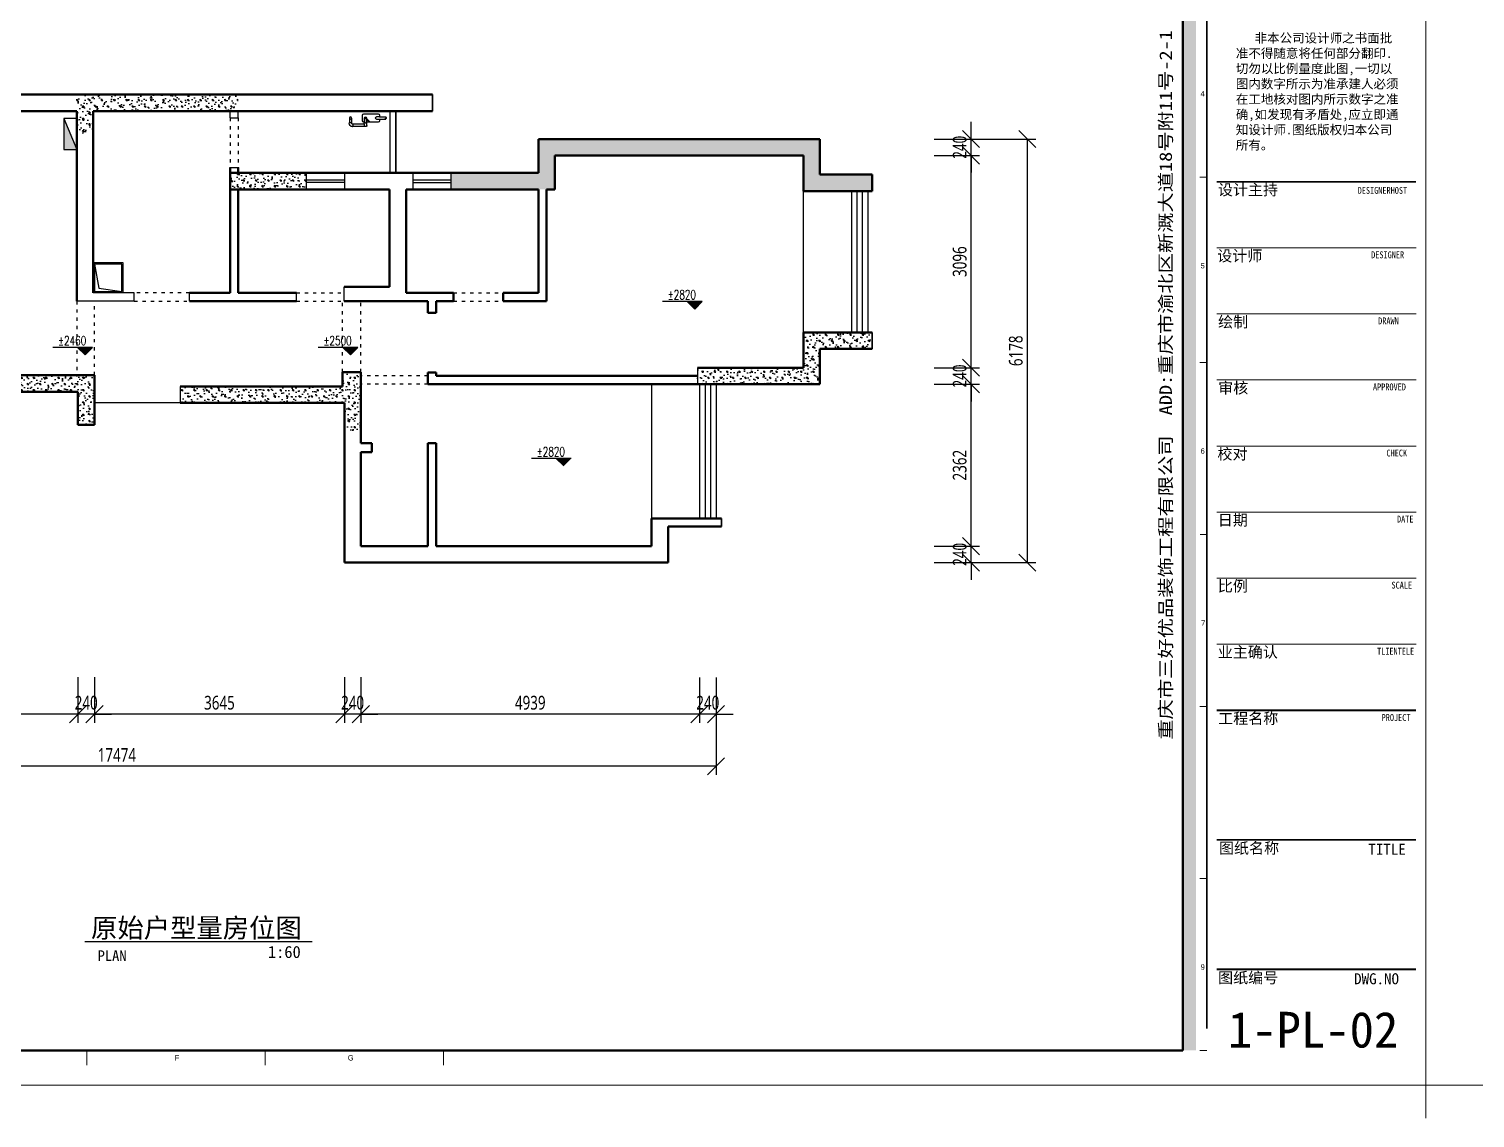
# Model space of a CAD drawing. Header units: millimetres. Extents: x 404985 to 540841, y 1898 to 26709.
# Drawn here: x 418818 to 439906, y 1898 to 17785 of the extents above; entities that cross this region are included whole.
import ezdxf
from ezdxf.enums import TextEntityAlignment as Align

# ---------------------------------------------------------------- set-up
doc = ezdxf.new("R2010")
doc.units = ezdxf.units.MM
doc.linetypes.add('ACAD_ISO03W100', pattern=[30, 12, -18])
for name, color, linetype, lineweight in [('TK', 51, 'Continuous', 18), ('原始结构', 7, 'Continuous', 50), ('电气', 18, 'Continuous', 9)]:
    doc.layers.add(name, color=color, linetype=linetype, lineweight=lineweight)
for name, color, linetype in [('wall', 1, 'Continuous'), ('出风排气', 61, 'Continuous'), ('填充图块', 7, 'Continuous'), ('建筑窗户', 4, 'Continuous'), ('标注标高', 115, 'Continuous'), ('标注说明', 50, 'Continuous'), ('水路布置', 255, 'Continuous'), ('燃气气表', 2, 'Continuous'), ('顶面圈梁', 250, 'Continuous')]:
    doc.layers.add(name, color=color, linetype=linetype)
doc.styles.add('DIM_FONT', font='SIMPLEX.shx', dxfattribs={"width": 0.8})
doc.styles.add('GridRef', font='au101s01.shx', dxfattribs={"width": 0.9, "height": 2.5})
doc.styles.add('HB50Large', font='ARCHSTYL.SHX', dxfattribs={"width": 0.8, "height": 4.5})
doc.styles.add('IS-Title-CN_b', font='simhei.ttf')
doc.styles.add('TT', font='', dxfattribs={"width": 0.8})
doc.styles.add('仿宋体', font='msyh.ttf', dxfattribs={"width": 0.75})
doc.styles.add('注解-01', font='', dxfattribs={"width": 0.8, "height": 3.5})
doc.styles.get('TT').set_extended_font_data('SimSun')
doc.styles.get('注解-01').set_extended_font_data('SimSun')
doc.dimstyles.new('大标注', dxfattribs={"dimscale": 100, "dimtxt": 2, "dimasz": 2.5, "dimexe": 1.25, "dimexo": 0.625, "dimtad": 1, "dimdec": 0, "dimtxsty": '仿宋体', "dimblk": 'OBLIQUE', "dimcen": 2.5, "dimclrd": 256, "dimclre": 256, "dimclrt": 256, "dimadec": 0, "dimazin": 0, "dimtfac": 1, "dimtdec": 0, "dimtix": 1, "dimtmove": 0, "dimatfit": 3, "dimldrblk": 'DOT', "dimfxl": 1, "dimarcsym": 0})
pattern_1 = [(67, (-33823.18, 1.73), (-102.840264, -86.710143), [0, -145]), (153, (-33823.18, 1.73), (70.245338, -126.458474), [0, -194]), (74, (-33803.18, 0), (-129.956868, -87.5714), [0, -246]), (286, (-33803.18, 0), (149.1821, -82.058653), [0, -162.4]), (114, (-33623.18, 5.2), (-177.421538, 52.363195), [0, -130]), (90, (-33723.18, 0), (-180, 1e-14), [20, -160]), (135, (-33703.18, 0), (-179.99969, -179.99969), [28.284, -226.274]), (180, (-33623.18, 100), (-2e-14, -180), [20, -160]), (135, (-33623.18, 260), (-179.99969, -179.99969), [28.284, -226.274]), (270, (-33623.18, 100), (180, -3e-14), [20, -160]), (135, (-33703.18, 180), (-179.99969, -179.99969), [28.284, -226.274]), (0, (-33723.18, 0), (0, 180), [20, -160]), (135, (-33623.18, 80), (-179.99969, -179.99969), [28.284, -226.274])]

# ---------------------------------------------------------------- blocks, each defined once
blk = doc.blocks.new('regggg')
at = {"layer": 'TK', "color": 45, "ltscale": 3}
for p, q in [((188636, 5809), (188636, -13222)), ((188636, 5809), (188636, -13222)), ((214504, 5809), (214504, -13222)), ((214504, 5809), (214504, -13222)), ((214504, 5809), (214504, -13222)), ((212164, -3486), (214393, -3486)), ((212164, -3486), (214393, -3486)), ((212164, -4225), (214393, -4225)), ((212164, -4225), (214393, -4225)), ((212164, -4964), (214393, -4964)), ((212164, -4964), (214393, -4964)), ((214504, -5388), (214504, -13001)), ((212164, -5703), (214393, -5703)), ((212164, -5703), (214393, -5703)), ((212164, -6442), (214393, -6442)), ((212164, -7181), (214393, -7181)), ((212164, -7920), (214393, -7920)), ((214874, -12853), (188267, -12853)), ((214504, -12853), (214356, -12853))]:
    blk.add_line(p, q, dxfattribs=at)
at = {"layer": 'TK', "color": 45}
for p, q in [((211974, -2693), (212052, -2693)), ((211975, -4767), (212053, -4767)), ((211980, -6691), (212057, -6691)), ((211976, -8616), (212054, -8616)), ((211975, -10540), (212053, -10540)), ((199527, -12631), (199527, -12465)), ((201520, -12631), (201520, -12465)), ((203513, -12631), (203513, -12465)), ((211974, -12465), (212052, -12465))]:
    blk.add_line(p, q, dxfattribs=at)
at = {"layer": 'TK', "color": 45, "ltscale": 3}
for points in [[(188636, 5809), (188636, -13222)], [(214504, 5809), (214504, -13222)], [(214504, -5388), (214504, -13001)]]:
    blk.add_lwpolyline(points, dxfattribs=at)
at = {"layer": 'TK', "color": 45}
for points, const_width in [([(211486, 5005), (189560, 5005), (189560, -12465), (211486, -12465)], 21.8), ([(212053, -12220), (212053, 4700)], 21.8), ([(212164, -2747), (214393, -2747)], 21.6), ([(212164, -8659), (214393, -8659)], 21.6), ([(212164, -10109), (214393, -10109)], 21.6), ([(212164, -11559), (214393, -11559)], 21.6)]:
    blk.add_lwpolyline(points, dxfattribs=dict(at, const_width=const_width))
blk.add_solid([(211785, 5072), (211785, -12465), (211930, 5072), (211930, -12465)], dxfattribs=at)
at = {"color": 45, "insert": (212288, -12033), "char_height": 400.3, "width": 1289.3, "attachment_point": 1, "style": 'IS-Title-CN_b'}
blk.add_mtext('1-PL-02', dxfattribs=at)
at = {"layer": 'TK', "color": 45, "style": 'GridRef', "width": 0.9}
for s, p in [('4', (212006, -1761)), ('5', (212007, -3685)), ('6', (212007, -5759)), ('7', (212012, -7684)), ('9', (212007, -11532)), ('F', (200534, -12548)), ('G', (202477, -12548))]:
    blk.add_text(s, height=61, dxfattribs=at).set_placement(p, align=Align.MIDDLE_CENTER)
at = {"layer": 'TK', "color": 45, "insert": (211523, -8990), "char_height": 138.65, "width": 16227.25, "attachment_point": 1, "rotation": 90, "style": 'HB50Large'}
blk.add_mtext('{\\fSimSun|b0|i0|c134|p2;\\Q1;\\W1.2;重庆市三好优品装饰工程有限公司  ADD:重庆市渝北区新溉大道18号附11号-2-1   TEL:023-63025470}', dxfattribs=at)
at = {"layer": 'TK', "color": 45, "attachment_point": 1}
for s, insert, char_height, width, style in [('{\\fFangSong_GB2312|b0|i0|c134|p49;   非本公司设计师之书面批准不得随意将任何部分翻印.切勿以比例量度此图,一切以图内数字所示为准承建人必须在工地核对图内所示数字之准确,如发现有矛盾处,应立即通知设计师.图纸版权归本公司所有。}', (212377, -1086), 102.65, 1852.52, 'IS-Title-CN_b'), ('{\\fFangSong_GB2312|b0|i0|c134|p49;设计主持}', (212177, -2774), 123.18, 1289.3, 'IS-Title-CN_b'), ('{\\fFangSong_GB2312|b0|i0|c134|p49;DESIGNERHOST}', (213740, -2804), 76.99, 1289.3, '注解-01'), ('{\\fFangSong_GB2312|b0|i0|c134|p49;设计师}', (212169, -3513), 123.18, 1289.3, 'IS-Title-CN_b'), ('{\\fFangSong_GB2312|b0|i0|c134|p49;DESIGNER}', (213891, -3525), 76.99, 1289.3, '注解-01'), ('{\\fFangSong_GB2312|b0|i0|c134|p49;绘制}', (212179, -4252), 123.18, 1289.3, 'IS-Title-CN_b'), ('{\\fFangSong_GB2312|b0|i0|c134|p49;DRAWN}', (213969, -4264), 76.99, 1289.3, '注解-01'), ('{\\fFangSong_GB2312|b0|i0|c134|p49;审核}', (212180, -4991), 123.18, 1289.3, 'IS-Title-CN_b'), ('{\\fFangSong_GB2312|b0|i0|c134|p49;APPROVED}', (213911, -5003), 76.99, 1289.3, '注解-01'), ('{\\fFangSong_GB2312|b0|i0|c134|p49;校对}', (212172, -5730), 123.18, 1289.3, 'IS-Title-CN_b'), ('{\\fFangSong_GB2312|b0|i0|c134|p49;CHECK}', (214062, -5743), 76.99, 1289.3, '注解-01'), ('{\\fFangSong_GB2312|b0|i0|c134|p49;日期}', (212176, -6469), 123.18, 1289.3, 'IS-Title-CN_b'), ('{\\fFangSong_GB2312|b0|i0|c134|p49;DATE}', (214180, -6482), 76.99, 1289.3, '注解-01'), ('{\\fFangSong_GB2312|b0|i0|c134|p49;比例}', (212176, -7208), 123.18, 1289.3, 'IS-Title-CN_b'), ('{\\fFangSong_GB2312|b0|i0|c134|p49;SCALE}', (214118, -7221), 76.99, 1289.3, '注解-01'), ('{\\fFangSong_GB2312|b0|i0|c134|p49;业主确认}', (212175, -7947), 123.18, 1289.3, 'IS-Title-CN_b'), ('{\\fFangSong_GB2312|b0|i0|c134|p49;TLIENTELE}', (213957, -7960), 76.99, 1289.3, '注解-01'), ('{\\fFangSong_GB2312|b0|i0|c134|p49;工程名称}', (212180, -8689), 123.18, 1289.3, 'IS-Title-CN_b'), ('{\\fFangSong_GB2312|b0|i0|c134|p49;PROJECT}', (214008, -8702), 76.99, 1289.3, '注解-01'), ('{\\fFangSong_GB2312|b0|i0|c134|p49;图纸名称}', (212189, -10140), 123.18, 1289.3, 'IS-Title-CN_b'), ('{\\fFangSong_GB2312|b0|i0|c134|p49;TITLE}', (213859, -10152), 123.18, 1289.3, 'IS-Title-CN_b'), ('{\\fFangSong_GB2312|b0|i0|c134|p49;图纸编号}', (212179, -11590), 123.18, 1289.3, 'IS-Title-CN_b'), ('{\\fFangSong_GB2312|b0|i0|c134|p49;DWG.NO}', (213700, -11602), 123.18, 1289.3, 'IS-Title-CN_b')]:
    blk.add_mtext(s, dxfattribs=dict(at, insert=insert, char_height=char_height, width=width, style=style))
blk = doc.blocks.new('gh')
at = {"layer": 'wall'}
blk.add_hatch(color=250, dxfattribs=at).paths.add_polyline_path([(164817, 67983), (164817, 68175), (164362, 68175)])
at = {"layer": 'wall', "color": 250}
blk.add_line((164362, 68175), (164817, 67983), dxfattribs=at)
blk.add_lwpolyline([(164362, 68175), (164817, 68175), (164817, 67983), (164362, 67983)], close=True, dxfattribs=at)
blk = doc.blocks.new('A$C731266F8')
at = {"layer": '燃气气表'}
for p, q in [((98, 141), (5, 141)), ((98, 111), (5, 111)), ((98, 169), (98, 141)), ((98, 141), (141, 141)), ((98, 111), (98, 83)), ((141, 111), (98, 111)), ((325, 187), (116, 187)), ((116, 65), (285, 65)), ((296, 130), (242, 76)), ((250, 68), (242, 76)), ((304, 122), (250, 68)), ((280, 19), (280, 56)), ((318, 56), (280, 56)), ((285, 126), (285, 119)), ((285, 65), (285, 103)), ((285, 65), (285, 56)), ((310, 4), (483, 4)), ((315, 65), (315, 126)), ((315, 65), (315, 56)), ((315, 65), (325, 65)), ((318, 34), (318, 56)), ((318, 34), (318, 19)), ((318, 34), (483, 34)), ((343, 83), (343, 169)), ((489, 38), (483, 38)), ((483, 38), (483, 34)), ((483, 34), (483, 4)), ((483, 4), (483, 0)), ((502, 56), (505, 56)), ((502, 50), (502, 56)), ((505, 126), (505, 56)), ((505, 56), (536, 56)), ((536, 126), (536, 56)), ((536, 56), (539, 56)), ((539, 50), (539, 56)), ((489, 0), (483, 0))]:
    blk.add_line(p, q, dxfattribs=at)
blk.add_circle((520, 126), 15.3, dxfattribs=at)
for centre, radius, start, end in [((21, 126), 22.1, 159.7639, 223.7712), ((9, 134), 8.52, 115.9927, 244.0073), ((1, 118), 8.52, 295.9927, 64.0073), ((116, 169), 18.4, 90, 180), ((116, 83), 18.4, 180, 270), ((141, 126), 15.3, 270, 90), ((299, 19), 19, 180, 306.2493), ((300, 126), 15.3, 0, 180), ((300, 126), 5.83, 315, 135), ((299, 19), 19, 306.2493, 0), ((325, 169), 18.4, 0, 90), ((325, 83), 18.4, 270, 0), ((489, 50), 50.2, 270, 0), ((489, 50), 12.2, 270, 0)]:
    blk.add_arc(centre, radius, start, end, dxfattribs=at)
blk = doc.blocks.new('_Oblique')
at = {"color": 0, "linetype": 'ByBlock', "lineweight": -2}
blk.add_line((-0.5, -0.5), (0.5, 0.5), dxfattribs=at)
blk = doc.blocks.new('*D114')
at = {"layer": 'Defpoints', "color": 0, "transparency": 16777216}
for p in [(428597, 8390), (428837, 8390), (428597, 7790)]:
    blk.add_point(p, dxfattribs=at)
at = {"layer": '标注标高', "lineweight": -2, "transparency": 16777216}
for p, q in [((428597, 8327), (428597, 7665)), ((428837, 8327), (428837, 7665)), ((428597, 7790), (428347, 7790)), ((428837, 7790), (428597, 7790)), ((428837, 7790), (429087, 7790))]:
    blk.add_line(p, q, dxfattribs=at)
at = {"layer": '标注标高', "lineweight": -2, "transparency": 16777216, "xscale": 250, "yscale": 250, "zscale": 250}
blk.add_blockref('_Oblique', (428597, 7790), dxfattribs=at)
at = {"layer": '标注标高', "lineweight": -2, "transparency": 16777216, "xscale": 250, "yscale": 250, "zscale": 250, "rotation": 180}
blk.add_blockref('_Oblique', (428837, 7790), dxfattribs=at)
at = {"layer": '标注标高', "transparency": 16777216, "insert": (428717, 7956), "char_height": 200, "attachment_point": 5, "style": '仿宋体'}
blk.add_mtext('240', dxfattribs=at)
blk = doc.blocks.new('_Dot')
at = {"color": 0, "linetype": 'ByBlock', "lineweight": -2}
blk.add_line((-0.5, 0), (-1, 0), dxfattribs=at)
at = {"color": 0, "linetype": 'ByBlock', "const_width": 0.5}
blk.add_lwpolyline([(-0.25, 0, 1), (0.25, 0, 1)], format="xyb", close=True, dxfattribs=at)
blk = doc.blocks.new('*D115')
at = {"layer": 'Defpoints', "color": 0, "transparency": 16777216}
for p in [(423658, 8390), (428597, 8390), (423658, 7790)]:
    blk.add_point(p, dxfattribs=at)
at = {"layer": '标注标高', "lineweight": -2, "transparency": 16777216}
for p, q in [((423658, 8327), (423658, 7665)), ((428597, 8327), (428597, 7665)), ((428597, 7790), (423658, 7790))]:
    blk.add_line(p, q, dxfattribs=at)
at = {"layer": '标注标高', "lineweight": -2, "transparency": 16777216, "xscale": 250, "yscale": 250, "zscale": 250, "rotation": 180}
blk.add_blockref('_Oblique', (423658, 7790), dxfattribs=at)
at = {"layer": '标注标高', "lineweight": -2, "transparency": 16777216, "xscale": 250, "yscale": 250, "zscale": 250}
blk.add_blockref('_Oblique', (428597, 7790), dxfattribs=at)
at = {"layer": '标注标高', "transparency": 16777216, "insert": (426128, 7956), "char_height": 200, "attachment_point": 5, "style": '仿宋体'}
blk.add_mtext('4939', dxfattribs=at)
blk = doc.blocks.new('*D116')
at = {"layer": 'Defpoints', "color": 0, "transparency": 16777216}
for p in [(423418, 8390), (423658, 8390), (423418, 7790)]:
    blk.add_point(p, dxfattribs=at)
at = {"layer": '标注标高', "lineweight": -2, "transparency": 16777216}
for p, q in [((423418, 8328), (423418, 7665)), ((423658, 8328), (423658, 7665)), ((423418, 7790), (423168, 7790)), ((423658, 7790), (423418, 7790)), ((423658, 7790), (423908, 7790))]:
    blk.add_line(p, q, dxfattribs=at)
at = {"layer": '标注标高', "lineweight": -2, "transparency": 16777216, "xscale": 250, "yscale": 250, "zscale": 250}
blk.add_blockref('_Oblique', (423418, 7790), dxfattribs=at)
at = {"layer": '标注标高', "lineweight": -2, "transparency": 16777216, "xscale": 250, "yscale": 250, "zscale": 250, "rotation": 180}
blk.add_blockref('_Oblique', (423658, 7790), dxfattribs=at)
at = {"layer": '标注标高', "transparency": 16777216, "insert": (423538, 7956), "char_height": 200, "attachment_point": 5, "style": '仿宋体'}
blk.add_mtext('240', dxfattribs=at)
blk = doc.blocks.new('*D117')
at = {"layer": 'Defpoints', "color": 0, "transparency": 16777216}
for p in [(419773, 8390), (423418, 8390), (419773, 7790)]:
    blk.add_point(p, dxfattribs=at)
at = {"layer": '标注标高', "lineweight": -2, "transparency": 16777216}
for p, q in [((419773, 8328), (419773, 7665)), ((423418, 8328), (423418, 7665)), ((423418, 7790), (419773, 7790))]:
    blk.add_line(p, q, dxfattribs=at)
at = {"layer": '标注标高', "lineweight": -2, "transparency": 16777216, "xscale": 250, "yscale": 250, "zscale": 250, "rotation": 180}
blk.add_blockref('_Oblique', (419773, 7790), dxfattribs=at)
at = {"layer": '标注标高', "lineweight": -2, "transparency": 16777216, "xscale": 250, "yscale": 250, "zscale": 250}
blk.add_blockref('_Oblique', (423418, 7790), dxfattribs=at)
at = {"layer": '标注标高', "transparency": 16777216, "insert": (421596, 7956), "char_height": 200, "attachment_point": 5, "style": '仿宋体'}
blk.add_mtext('3645', dxfattribs=at)
blk = doc.blocks.new('*D118')
at = {"layer": 'Defpoints', "color": 0, "transparency": 16777216}
for p in [(419533, 8390), (419773, 8390), (419533, 7790)]:
    blk.add_point(p, dxfattribs=at)
at = {"layer": '标注标高', "lineweight": -2, "transparency": 16777216}
for p, q in [((419533, 8328), (419533, 7665)), ((419773, 8328), (419773, 7665)), ((419533, 7790), (419283, 7790)), ((419773, 7790), (419533, 7790)), ((419773, 7790), (420023, 7790))]:
    blk.add_line(p, q, dxfattribs=at)
at = {"layer": '标注标高', "lineweight": -2, "transparency": 16777216, "xscale": 250, "yscale": 250, "zscale": 250}
blk.add_blockref('_Oblique', (419533, 7790), dxfattribs=at)
at = {"layer": '标注标高', "lineweight": -2, "transparency": 16777216, "xscale": 250, "yscale": 250, "zscale": 250, "rotation": 180}
blk.add_blockref('_Oblique', (419773, 7790), dxfattribs=at)
at = {"layer": '标注标高', "transparency": 16777216, "insert": (419653, 7956), "char_height": 200, "attachment_point": 5, "style": '仿宋体'}
blk.add_mtext('240', dxfattribs=at)
blk = doc.blocks.new('*D119')
at = {"layer": 'Defpoints', "color": 0, "transparency": 16777216}
for p in [(416028, 8390), (419532, 8390), (416028, 7790)]:
    blk.add_point(p, dxfattribs=at)
at = {"layer": '标注标高', "lineweight": -2, "transparency": 16777216}
for p, q in [((416028, 8328), (416028, 7665)), ((419532, 8328), (419532, 7665)), ((419532, 7790), (416028, 7790))]:
    blk.add_line(p, q, dxfattribs=at)
at = {"layer": '标注标高', "lineweight": -2, "transparency": 16777216, "xscale": 250, "yscale": 250, "zscale": 250, "rotation": 180}
blk.add_blockref('_Oblique', (416028, 7790), dxfattribs=at)
at = {"layer": '标注标高', "lineweight": -2, "transparency": 16777216, "xscale": 250, "yscale": 250, "zscale": 250}
blk.add_blockref('_Oblique', (419532, 7790), dxfattribs=at)
at = {"layer": '标注标高', "transparency": 16777216, "insert": (417780, 7956), "char_height": 200, "attachment_point": 5, "style": '仿宋体'}
blk.add_mtext('3504', dxfattribs=at)
blk = doc.blocks.new('*D123')
at = {"layer": 'Defpoints', "color": 0, "transparency": 16777216}
for p in [(411363, 7790), (428837, 7790), (411363, 7030)]:
    blk.add_point(p, dxfattribs=at)
at = {"layer": '标注标高', "lineweight": -2, "transparency": 16777216}
for p, q in [((411363, 7728), (411363, 6905)), ((428837, 7728), (428837, 6905)), ((428837, 7030), (411363, 7030))]:
    blk.add_line(p, q, dxfattribs=at)
at = {"layer": '标注标高', "lineweight": -2, "transparency": 16777216, "xscale": 250, "yscale": 250, "zscale": 250, "rotation": 180}
blk.add_blockref('_Oblique', (411363, 7030), dxfattribs=at)
at = {"layer": '标注标高', "lineweight": -2, "transparency": 16777216, "xscale": 250, "yscale": 250, "zscale": 250}
blk.add_blockref('_Oblique', (428837, 7030), dxfattribs=at)
at = {"layer": '标注标高', "transparency": 16777216, "insert": (420100, 7195), "char_height": 200, "attachment_point": 5, "style": '仿宋体'}
blk.add_mtext('17474', dxfattribs=at)
blk = doc.blocks.new('*D124')
at = {"layer": 'Defpoints', "color": 0, "transparency": 16777216}
for p in [(431956, 10241), (432556, 10241), (431956, 10001)]:
    blk.add_point(p, dxfattribs=at)
at = {"layer": '标注标高', "lineweight": -2, "transparency": 16777216}
for p, q in [((432556, 10241), (432556, 10491)), ((432019, 10241), (432681, 10241)), ((432556, 10001), (432556, 10241)), ((432019, 10001), (432681, 10001)), ((432556, 10001), (432556, 9751))]:
    blk.add_line(p, q, dxfattribs=at)
at = {"layer": '标注标高', "lineweight": -2, "transparency": 16777216, "xscale": 250, "yscale": 250, "zscale": 250}
for p, rotation in [((432556, 10241), 270), ((432556, 10001), 90)]:
    blk.add_blockref('_Oblique', p, dxfattribs=dict(at, rotation=rotation))
at = {"layer": '标注标高', "transparency": 16777216, "insert": (432391, 10121), "char_height": 200, "attachment_point": 5, "rotation": 90, "style": '仿宋体'}
blk.add_mtext('240', dxfattribs=at)
blk = doc.blocks.new('*D125')
at = {"layer": 'Defpoints', "color": 0, "transparency": 16777216}
for p in [(431956, 12603), (432556, 12603), (431956, 10241)]:
    blk.add_point(p, dxfattribs=at)
at = {"layer": '标注标高', "lineweight": -2, "transparency": 16777216}
for p, q in [((432019, 12603), (432681, 12603)), ((432556, 10241), (432556, 12603)), ((432019, 10241), (432681, 10241))]:
    blk.add_line(p, q, dxfattribs=at)
at = {"layer": '标注标高', "lineweight": -2, "transparency": 16777216, "xscale": 250, "yscale": 250, "zscale": 250}
for p, rotation in [((432556, 12603), 90), ((432556, 10241), 270)]:
    blk.add_blockref('_Oblique', p, dxfattribs=dict(at, rotation=rotation))
at = {"layer": '标注标高', "transparency": 16777216, "insert": (432391, 11422), "char_height": 200, "attachment_point": 5, "rotation": 90, "style": '仿宋体'}
blk.add_mtext('2362', dxfattribs=at)
blk = doc.blocks.new('*D126')
at = {"layer": 'Defpoints', "color": 0, "transparency": 16777216}
for p in [(431956, 12843), (432556, 12843), (431956, 12603)]:
    blk.add_point(p, dxfattribs=at)
at = {"layer": '标注标高', "lineweight": -2, "transparency": 16777216}
for p, q in [((432556, 12843), (432556, 13093)), ((432019, 12843), (432681, 12843)), ((432556, 12603), (432556, 12843)), ((432019, 12603), (432681, 12603)), ((432556, 12603), (432556, 12353))]:
    blk.add_line(p, q, dxfattribs=at)
at = {"layer": '标注标高', "lineweight": -2, "transparency": 16777216, "xscale": 250, "yscale": 250, "zscale": 250}
for p, rotation in [((432556, 12843), 270), ((432556, 12603), 90)]:
    blk.add_blockref('_Oblique', p, dxfattribs=dict(at, rotation=rotation))
at = {"layer": '标注标高', "transparency": 16777216, "insert": (432391, 12723), "char_height": 200, "attachment_point": 5, "rotation": 90, "style": '仿宋体'}
blk.add_mtext('240', dxfattribs=at)
blk = doc.blocks.new('*D127')
at = {"layer": 'Defpoints', "color": 0, "transparency": 16777216}
for p in [(431956, 15939), (432556, 15939), (431956, 12843)]:
    blk.add_point(p, dxfattribs=at)
at = {"layer": '标注标高', "lineweight": -2, "transparency": 16777216}
for p, q in [((432019, 15939), (432681, 15939)), ((432556, 12843), (432556, 15939)), ((432019, 12843), (432681, 12843))]:
    blk.add_line(p, q, dxfattribs=at)
at = {"layer": '标注标高', "lineweight": -2, "transparency": 16777216, "xscale": 250, "yscale": 250, "zscale": 250}
for p, rotation in [((432556, 15939), 90), ((432556, 12843), 270)]:
    blk.add_blockref('_Oblique', p, dxfattribs=dict(at, rotation=rotation))
at = {"layer": '标注标高', "transparency": 16777216, "insert": (432391, 14391), "char_height": 200, "attachment_point": 5, "rotation": 90, "style": '仿宋体'}
blk.add_mtext('3096', dxfattribs=at)
blk = doc.blocks.new('*D128')
at = {"layer": 'Defpoints', "color": 0, "transparency": 16777216}
for p in [(431956, 16179), (432556, 16179), (431956, 15939)]:
    blk.add_point(p, dxfattribs=at)
at = {"layer": '标注标高', "lineweight": -2, "transparency": 16777216}
for p, q in [((432556, 16179), (432556, 16429)), ((432019, 16179), (432681, 16179)), ((432556, 15939), (432556, 16179)), ((432019, 15939), (432681, 15939)), ((432556, 15939), (432556, 15689))]:
    blk.add_line(p, q, dxfattribs=at)
at = {"layer": '标注标高', "lineweight": -2, "transparency": 16777216, "xscale": 250, "yscale": 250, "zscale": 250}
for p, rotation in [((432556, 16179), 270), ((432556, 15939), 90)]:
    blk.add_blockref('_Oblique', p, dxfattribs=dict(at, rotation=rotation))
at = {"layer": '标注标高', "transparency": 16777216, "insert": (432391, 16059), "char_height": 200, "attachment_point": 5, "rotation": 90, "style": '仿宋体'}
blk.add_mtext('240', dxfattribs=at)
blk = doc.blocks.new('*D129')
at = {"layer": 'Defpoints', "color": 0, "transparency": 16777216}
for p in [(432556, 16179), (432556, 10001), (433376, 10001)]:
    blk.add_point(p, dxfattribs=at)
at = {"layer": '标注标高', "lineweight": -2, "transparency": 16777216}
for p, q in [((432619, 16179), (433501, 16179)), ((433376, 16179), (433376, 10001)), ((432619, 10001), (433501, 10001))]:
    blk.add_line(p, q, dxfattribs=at)
at = {"layer": '标注标高', "lineweight": -2, "transparency": 16777216, "xscale": 250, "yscale": 250, "zscale": 250}
for p, rotation in [((433376, 16179), 90), ((433376, 10001), 270)]:
    blk.add_blockref('_Oblique', p, dxfattribs=dict(at, rotation=rotation))
at = {"layer": '标注标高', "transparency": 16777216, "insert": (433210, 13090), "char_height": 200, "attachment_point": 5, "rotation": 90, "style": '仿宋体'}
blk.add_mtext('6178', dxfattribs=at)

msp = doc.modelspace()

# ---------------------------------------------------------------- hatches: boundary and pattern name
at = {"layer": '填充图块'}
h = msp.add_hatch(dxfattribs=at)
h.set_pattern_fill('混凝土3', color=256, scale=20, pattern_type=2)
h.set_pattern_definition(pattern_1)
h.paths.add_polyline_path([(419516.4, 16827), (421870.4, 16827), (421870.4, 16587), (419756.4, 16587), (419756.4, 16253.1), (419516.4, 16253.1), (419516.4, 16480.6)])
h = msp.add_hatch(dxfattribs=at)
h.set_pattern_fill('混凝土3', color=256, scale=20, pattern_type=2)
h.set_pattern_definition(pattern_1)
h.paths.add_polyline_path([(426246.4, 16179), (430350.4, 16179), (430350.4, 15660), (431116.4, 15660), (431116.4, 15420), (430110.4, 15420), (430110.4, 15939), (426486.4, 15939), (426486.4, 15445), (424970.4, 15445), (424970.4, 15685), (426246.4, 15685)])
h = msp.add_hatch(dxfattribs=at)
h.set_pattern_fill('混凝土3', color=256, scale=20, pattern_type=2)
h.set_pattern_definition(pattern_1)
h.paths.add_polyline_path([(421750.4, 15685), (422860.4, 15685), (422860.4, 15445), (421750.4, 15445)])
h = msp.add_hatch(dxfattribs=at)
h.set_pattern_fill('混凝土3', color=256, scale=20, pattern_type=2)
h.set_pattern_definition([(67, (-67546.36, 1.73), (-102.840264, -86.710143), [0, -145]), (153, (-67546.36, 1.73), (70.245338, -126.458474), [0, -194]), (74, (-67526.36, 0), (-129.956868, -87.5714), [0, -246]), (286, (-67526.36, 0), (149.1821, -82.058653), [0, -162.4]), (114, (-67346.36, 5.2), (-177.421538, 52.363195), [0, -130]), (90, (-67446.36, 0), (-180, 1e-14), [20, -160]), (135, (-67426.36, 0), (-179.99969, -179.99969), [28.284, -226.274]), (180, (-67346.36, 100), (-2e-14, -180), [20, -160]), (135, (-67346.36, 260), (-179.99969, -179.99969), [28.284, -226.274]), (270, (-67346.36, 100), (180, -3e-14), [20, -160]), (135, (-67426.36, 180), (-179.99969, -179.99969), [28.284, -226.274]), (0, (-67446.36, 0), (0, 180), [20, -160]), (135, (-67346.36, 80), (-179.99969, -179.99969), [28.284, -226.274])])
h.paths.add_polyline_path([(431116.4, 13118), (430350.4, 13118), (430350.4, 12603), (428565.4, 12603), (428565.4, 12843), (430110.4, 12843), (430110.4, 13358), (431116.4, 13358)])
h = msp.add_hatch(dxfattribs=at)
h.set_pattern_fill('混凝土3', color=256, scale=20, pattern_type=2)
h.set_pattern_definition(pattern_1)
h.paths.add_polyline_path([(419773.4, 12734), (419773.4, 12590), (419758.4, 12590), (419758.4, 12570), (419764.8, 12330), (419758.4, 12330), (419758.4, 12310), (419773.4, 12008.4), (419532.4, 12008.4), (419532.4, 12494), (416028.4, 12494), (416028.4, 12008.4), (415788.4, 12008.4), (415788.4, 12734)])
h = msp.add_hatch(dxfattribs=at)
h.set_pattern_fill('混凝土3', color=256, scale=20, pattern_type=2)
h.set_pattern_definition(pattern_1)
h.paths.add_polyline_path([(421043.4, 12570), (423390.4, 12570), (423390.4, 12780), (423657.4, 12780), (423657.4, 11930), (423418.4, 11930), (423418.4, 12330), (421043.4, 12330)])
at = {"layer": '标注标高', "transparency": 33554508}
h = msp.add_hatch(color=250, dxfattribs=at)
h.dxf.hatch_style = 1
h.paths.add_polyline_path([(428417.1, 13809.3), (428635.8, 13809.3), (428526.4, 13700)])
h = msp.add_hatch(color=250, dxfattribs=at)
h.dxf.hatch_style = 1
h.paths.add_polyline_path([(419527.1, 13139.4), (419745.8, 13139.4), (419636.4, 13030)])
h = msp.add_hatch(color=250, dxfattribs=at)
h.dxf.hatch_style = 1
h.paths.add_polyline_path([(423397.1, 13139.4), (423615.8, 13139.4), (423506.4, 13030)])
h = msp.add_hatch(color=250, dxfattribs=at)
h.dxf.hatch_style = 1
h.paths.add_polyline_path([(426507.1, 11519.3), (426725.8, 11519.3), (426616.4, 11410)])

# ---------------------------------------------------------------- linework, layer by layer
for p, q in [((424702.2, 16587), (424702.2, 16827)), ((421750.4, 16487), (421750.4, 16587)), ((421750.4, 16487), (421870.4, 16487)), ((421870.4, 16487), (421870.4, 16587)), ((421750.4, 15766), (421870.4, 15766)), ((422860.4, 15685), (422860.4, 15445)), ((423418.4, 15685), (423418.4, 15445)), ((424417.4, 15685), (424417.4, 15445)), ((424970.4, 15685), (424970.4, 15445)), ((420354.4, 13935), (419756.4, 13935)), ((420354.4, 13815), (420354.4, 13935)), ((421158.4, 13815), (421158.4, 13935)), ((422720.4, 13815), (422720.4, 13935)), ((423412.4, 13815), (423412.4, 14023)), ((420354.4, 13815), (419516.4, 13815)), ((431116.4, 13118), (431116.4, 13358)), ((428565.4, 12843), (428565.4, 12603)), ((421023.4, 12570), (421023.4, 12330)), ((428918.1, 10526), (428918.1, 10646))]:
    msp.add_line(p, q)
at = {"color": 2}
for p, q in [((424086.4, 15685), (424086.4, 16587)), ((424166.4, 15685), (424166.4, 16587))]:
    msp.add_line(p, q, dxfattribs=at)
at = {"color": 251}
for p, q in [((430110.4, 13358), (430110.4, 15420)), ((427897.4, 12603), (427897.4, 10646))]:
    msp.add_line(p, q, dxfattribs=at)
at = {"layer": '出风排气'}
for p, q in [((420193.4, 14375), (419756.4, 14375)), ((420193.4, 13935), (420193.4, 14375))]:
    msp.add_line(p, q, dxfattribs=at)
msp.add_lwpolyline([(419776.4, 13955), (420173.4, 13955), (420173.4, 14355), (419776.4, 14355)], close=True, dxfattribs=at)
at = {"layer": '出风排气', "ltscale": 4}
msp.add_lwpolyline([(419776.4, 14355), (419837.4, 14005.5), (420173.4, 13955)], dxfattribs=at)
at = {"layer": '原始结构'}
for p, q in [((424702.2, 16827), (412096.4, 16827)), ((419516.4, 16587), (412336.4, 16587)), ((419516.4, 13815), (419516.4, 16587)), ((419756.4, 13935), (419756.4, 16587)), ((419756.4, 16587), (424702.2, 16587)), ((426246.4, 15685), (426246.4, 16179)), ((426246.4, 16179), (430350.4, 16179)), ((430350.4, 16179), (430350.4, 15660)), ((426486.4, 15445), (426486.4, 15939)), ((426486.4, 15939), (430110.4, 15939)), ((430110.4, 15939), (430110.4, 15420)), ((421750.4, 15565), (421750.4, 15766)), ((421750.4, 15685), (426246.4, 15685)), ((421870.4, 15685), (421870.4, 15766)), ((430350.4, 15660), (431116.4, 15660)), ((431116.4, 15420), (431116.4, 15660)), ((421750.4, 15565), (421750.4, 13935)), ((421750.4, 15445), (424077.4, 15445)), ((421870.4, 15445), (421870.4, 13935)), ((424077.4, 15445), (424077.4, 14023)), ((424317.4, 15445), (424317.4, 13935)), ((424317.4, 15445), (426246.4, 15445)), ((426246.4, 13935), (426246.4, 15445)), ((426366.4, 13815), (426366.4, 15445)), ((426366.4, 15445), (426486.4, 15445)), ((430110.4, 15420), (431116.4, 15420)), ((421158.4, 13935), (421750.4, 13935)), ((422720.4, 13935), (421870.4, 13935)), ((424077.4, 14023), (423412.4, 14023)), ((425011.4, 13935), (424317.4, 13935)), ((425011.4, 13815), (425011.4, 13935)), ((425733.4, 13815), (425733.4, 13935)), ((425733.4, 13935), (426246.4, 13935)), ((421158.4, 13815), (422720.4, 13815)), ((423412.4, 13815), (424636.4, 13815)), ((424636.4, 13646), (424636.4, 13815)), ((424756.4, 13646), (424756.4, 13815)), ((424756.4, 13815), (425011.4, 13815)), ((425733.4, 13815), (426366.4, 13815)), ((424636.4, 13646), (424756.4, 13646)), ((431116.4, 13358), (430110.4, 13358)), ((430110.4, 13358), (430110.4, 12843)), ((430350.4, 13118), (430350.4, 12603)), ((431116.4, 13118), (430350.4, 13118)), ((419773.4, 12734), (415688.4, 12734)), ((419773.4, 12734), (419773.4, 12008.4)), ((423390.4, 12780), (423657.4, 12780)), ((423390.4, 12780), (423390.4, 12570)), ((423657.4, 12780), (423657.4, 11744)), ((424636.4, 12773), (424756.4, 12773)), ((424636.4, 12773), (424636.4, 12603)), ((424756.4, 12773), (424756.4, 12723)), ((428565.4, 12723), (424756.4, 12723)), ((430110.4, 12843), (428565.4, 12843)), ((419532.4, 12494), (416028.4, 12494)), ((419532.4, 12494), (419532.4, 12008.4)), ((421023.4, 12570), (423390.4, 12570)), ((430350.4, 12603), (424636.4, 12603)), ((421023.4, 12330), (423418.4, 12330)), ((423418.4, 12330), (423418.4, 10001)), ((419773.4, 12008.4), (419532.4, 12008.4)), ((423816.1, 11744), (423657.4, 11744)), ((423658.4, 11613), (423658.4, 10241)), ((423816.1, 11613), (423658.4, 11613)), ((423816.1, 11613), (423816.1, 11744)), ((424756.4, 11744), (424636.4, 11744)), ((424636.4, 11744), (424636.4, 10241)), ((424756.4, 11744), (424756.4, 10241)), ((428918.1, 10646), (427897.4, 10646)), ((427897.4, 10646), (427897.4, 10241)), ((428918.1, 10526), (428137.4, 10526)), ((428137.4, 10526), (428137.4, 10001)), ((424636.4, 10241), (423658.4, 10241)), ((427897.4, 10241), (424756.4, 10241)), ((428137.4, 10001), (423418.4, 10001))]:
    msp.add_line(p, q, dxfattribs=at)
msp.add_lwpolyline([(435644.9, 2885.9), (406671.2, 2885.9), (406671.2, 25660.3), (435644.9, 25660.3)], close=True, dxfattribs=at)
at = {"layer": '建筑窗户'}
for p, q in [((422860.4, 15585), (423418.4, 15585)), ((423418.4, 15545), (422860.4, 15545)), ((424417.4, 15585), (424970.4, 15585)), ((424417.4, 15545), (424970.4, 15545)), ((430810.4, 15420), (430810.4, 13358)), ((430890.4, 15420), (430890.4, 13358)), ((430970.4, 15420), (430970.4, 13358)), ((431050.4, 15420), (431050.4, 13358)), ((428597.4, 12603), (428597.4, 10646)), ((428677.4, 12603), (428677.4, 10646)), ((428757.4, 12603), (428757.4, 10646)), ((428837.4, 12603), (428837.4, 10646))]:
    msp.add_line(p, q, dxfattribs=at)
at = {"layer": '标注标高', "color": 109}
for p, q in [((428635.8, 13809.3), (428056.9, 13809.3)), ((428526.4, 13700), (428417.1, 13809.3)), ((428526.4, 13700), (428635.8, 13809.3)), ((419745.8, 13139.4), (419166.9, 13139.4)), ((419636.4, 13030), (419527.1, 13139.4)), ((419636.4, 13030), (419745.8, 13139.4)), ((423615.8, 13139.4), (423036.9, 13139.4)), ((423506.4, 13030), (423397.1, 13139.4)), ((423506.4, 13030), (423615.8, 13139.4)), ((426725.8, 11519.3), (426146.9, 11519.3)), ((426616.4, 11410), (426507.1, 11519.3))]:
    msp.add_line(p, q, dxfattribs=at)
at = {"layer": '标注说明', "color": 1}
msp.add_line((419633, 4475.2), (422946.4, 4475.2), dxfattribs=at)
at = {"layer": '水路布置'}
for points in [[(412096.4, 16827), (424702.2, 16827)], [(424702.2, 16827), (424702.2, 16587), (424166.4, 16587), (424166.4, 15685), (426246.4, 15685), (426246.4, 16179), (430350.4, 16179), (430350.4, 15660), (431116.4, 15660), (431116.4, 15420), (431050.4, 15420), (431050.4, 13358), (431116.4, 13358), (431116.4, 13118), (430350.4, 13118), (430350.4, 12603), (428837.4, 12603), (428837.4, 10646), (428918.1, 10646), (428918.1, 10526), (428137.4, 10526), (428137.4, 10001), (423418.4, 10001), (423418.4, 12330), (421023.4, 12330), (419773.4, 12330), (419773.4, 12008.4), (419532.4, 12008.4), (419532.4, 12494), (416028.4, 12494)]]:
    msp.add_lwpolyline(points, dxfattribs=at)
at = {"layer": '顶面圈梁', "color": 250, "linetype": 'ACAD_ISO03W100', "ltscale": 4}
for p, q in [((421750.4, 16487), (421750.4, 15766)), ((421870.4, 16487), (421870.4, 15766)), ((421158.4, 13935), (420354.4, 13935)), ((422720.4, 13935), (423412.4, 13935)), ((425011.4, 13935), (425733.4, 13935)), ((419516.4, 13815), (419516.4, 12734)), ((419773.4, 12734), (419773.4, 13815)), ((420354.4, 13815), (421158.4, 13815)), ((422720.4, 13815), (423412.4, 13815)), ((423390.4, 12780), (423390.4, 13815)), ((423657.4, 12780), (423657.4, 13815)), ((425011.4, 13815), (425733.4, 13815)), ((424636.4, 12723), (423657.4, 12723)), ((424636.4, 12603), (423657.4, 12603))]:
    msp.add_line(p, q, dxfattribs=at)

# ---------------------------------------------------------------- block references
at = {"xscale": 1.303680000000168, "yscale": 1.303680000000168, "zscale": 1.303680000000168}
for p in [(159545.2, 19135.9), (193268.4, 19135.9)]:
    msp.add_blockref('regggg', p, dxfattribs=at)
at = {"layer": '燃气气表', "xscale": -1}
msp.add_blockref('A$C731266F8', (424026.4, 16360), dxfattribs=at)
at = {"layer": '电气', "color": 250, "xscale": -1, "rotation": 90}
msp.add_blockref('gh', (487499.5, 180842.4), dxfattribs=at)

# ---------------------------------------------------------------- texts
at = {"layer": '标注标高', "style": 'DIM_FONT', "width": 0.7}
for tag, p in [('±2820', (428337.9, 13908.4)), ('±2460', (419447.9, 13238.4)), ('±2500', (423317.9, 13238.4)), ('±2820', (426427.9, 11618.4))]:
    msp.add_attdef(tag, text='', height=135, dxfattribs=at).set_placement(p, align=Align.MIDDLE)
at = {"layer": '标注说明', "color": 2, "style": 'TT'}
for s, height, p in [('原始户型量房位图', 281.54, (419724, 4531.5)), ('PLAN', 154.85, (419820, 4190))]:
    msp.add_text(s, height=height, dxfattribs=at).set_placement(p)
msp.add_attdef('1:60', text='1:1', height=175.97, dxfattribs=at).set_placement((422781.6, 4233.7), align=Align.RIGHT)

# ---------------------------------------------------------------- dimensions: what is measured, and where the dimension line sits
at = {"layer": '标注标高'}
for base, p1, p2, angle, picture, middle in [((432556.4, 16179), (431956.4, 15939), (431956.4, 16179), 270, '*D128', (432390.6, 16059)), ((433376.4, 10001), (432556.4, 16179), (432556.4, 10001), 90, '*D129', (433210.1, 13090)), ((432556.4, 15939), (431956.4, 12843), (431956.4, 15939), 270, '*D127', (432390.6, 14391)), ((432556.4, 12843), (431956.4, 12603), (431956.4, 12843), 270, '*D126', (432390.6, 12723)), ((432556.4, 12603), (431956.4, 10241), (431956.4, 12603), 270, '*D125', (432390.6, 11422)), ((432556.4, 10241), (431956.4, 10001), (431956.4, 10241), 270, '*D124', (432390.6, 10121)), ((416028.4, 7790), (419532.4, 8390), (416028.4, 8390), 180, '*D119', (417780.4, 7955.9)), ((419533.4, 7790), (419773.4, 8390), (419533.4, 8390), 180, '*D118', (419653.4, 7955.9)), ((419773.4, 7790), (423418.4, 8390), (419773.4, 8390), 180, '*D117', (421595.9, 7955.9)), ((423418.4, 7790), (423658.4, 8390), (423418.4, 8390), 180, '*D116', (423538.4, 7955.9)), ((423658.4, 7790), (428597.4, 8390), (423658.4, 8390), 180, '*D115', (426127.9, 7955.9)), ((428597.4, 7790), (428837.4, 8390), (428597.4, 8390), 180, '*D114', (428717.4, 7955.9)), ((411363.3, 7030), (428837.4, 7790), (411363.3, 7790), 180, '*D123', (420100.4, 7194.6))]:
    dim = msp.add_linear_dim(base=base, p1=p1, p2=p2, angle=angle, dimstyle='大标注', dxfattribs=at)
    dim.commit()
    dim.dimension.update_dxf_attribs({"geometry": picture, "text_midpoint": middle})

doc.saveas('drawing.dxf')
